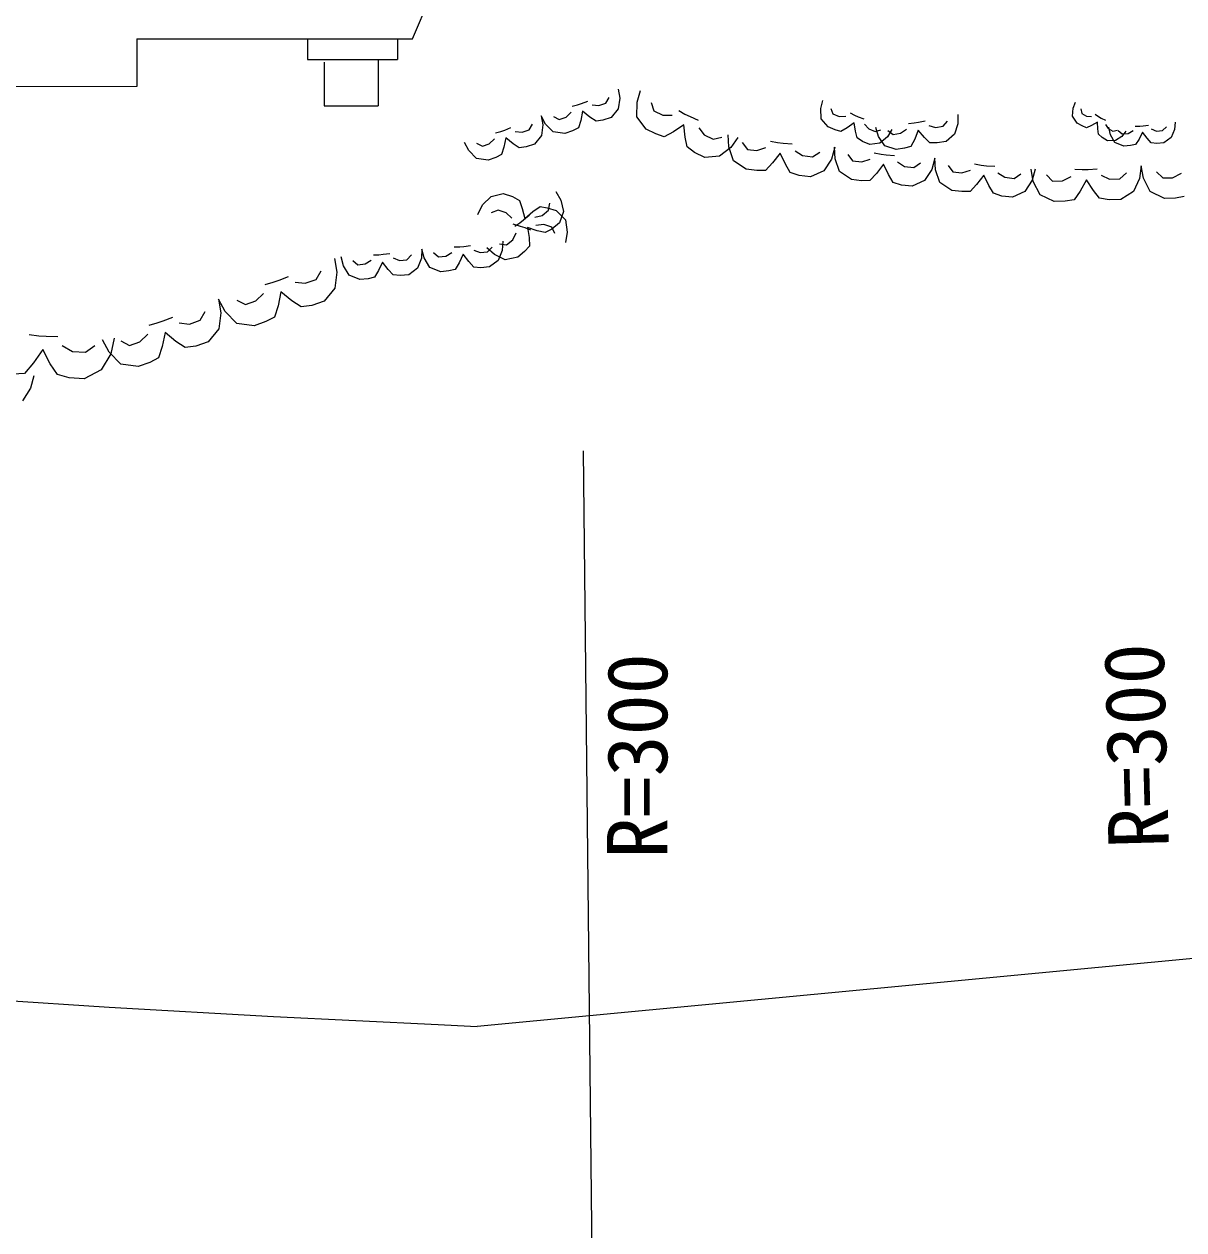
# Model space of a CAD drawing. Units: millimetres, scale not verified. Extents: x 40000 to 680000, y 20000 to 380000.
# Drawn here: x 168309 to 203518, y 281194 to 317797 of the extents above; entities that cross this region are included whole.
import ezdxf
from ezdxf.enums import TextEntityAlignment as Align

# ---------------------------------------------------------------- set-up
doc = ezdxf.new("R2010")
doc.units = ezdxf.units.MM
doc.header["$LTSCALE"] = 1000
doc.layers.add('M-BGD', color=7, linetype='Continuous', lineweight=25)
doc.layers.add('M-STR-HTXT', color=7, linetype='Continuous', lineweight=13)
doc.styles.add('ＭＳ ゴシック', font='')
doc.styles.get('ＭＳ ゴシック').set_extended_font_data('MS Gothic')

msp = doc.modelspace()

# ---------------------------------------------------------------- linework, layer by layer
at = {"layer": 'M-BGD'}
for p, q in [((180103, 317350), (184674, 328152)), ((171732, 317350), (180103, 317350)), ((171732, 317350), (171732, 315907)), ((176912, 317350), (176912, 316725)), ((179649, 317350), (179649, 316725)), ((176912, 316725), (179649, 316725)), ((177422, 316638), (177422, 315317)), ((179058, 316725), (179058, 315317)), ((171732, 315907), (139825, 315826)), ((185970, 315399), (186073, 315572)), ((186339, 315821), (186390, 315544)), ((186390, 315544), (186345, 315222)), ((186918, 315424), (187026, 315780)), ((177422, 315317), (179058, 315317)), ((184946, 315304), (185107, 315347)), ((185107, 315347), (185229, 315390)), ((185229, 315390), (185420, 315462)), ((185550, 315351), (185755, 315324)), ((185755, 315324), (185970, 315399)), ((186345, 315222), (186133, 314966)), ((186912, 314981), (186918, 315424)), ((187350, 315415), (187430, 315167)), ((187430, 315167), (187695, 315038)), ((188181, 315176), (188372, 315065)), ((192499, 315231), (192562, 315482)), ((192511, 314923), (192499, 315231)), ((192799, 315239), (192863, 315070)), ((200137, 315006), (200158, 315244)), ((200158, 315244), (200231, 315432)), ((200390, 315222), (200423, 315085)), ((184141, 314764), (184009, 315012)), ((184009, 315012), (184060, 314736)), ((184376, 314989), (184551, 314900)), ((184551, 314900), (184761, 314973)), ((184761, 314973), (184917, 315125)), ((185206, 314873), (185135, 314646)), ((185265, 315154), (185206, 314873)), ((185484, 314976), (185265, 315154)), ((185671, 314851), (185484, 314976)), ((185883, 314879), (185671, 314851)), ((186133, 314966), (185883, 314879)), ((187196, 314607), (186912, 314981)), ((187695, 315038), (187985, 315035)), ((188372, 315065), (188527, 314991)), ((188527, 314991), (188774, 314880)), ((192721, 314674), (192511, 314923)), ((192863, 315070), (193052, 314991)), ((193052, 314991), (193253, 314998)), ((193509, 314803), (193295, 314647)), ((193383, 315103), (193520, 315033)), ((193549, 314546), (193509, 314803)), ((193520, 315033), (193630, 314987)), ((193630, 314987), (193805, 314919)), ((195159, 314784), (195329, 314799)), ((195329, 314799), (195460, 314820)), ((195460, 314820), (195665, 314860)), ((196210, 314698), (196345, 314854)), ((196657, 315058), (196659, 314770)), ((200275, 314793), (200137, 315006)), ((200428, 314705), (200275, 314793)), ((200423, 315085), (200561, 315005)), ((200561, 315005), (200717, 314992)), ((200896, 314817), (200715, 314717)), ((200828, 315060), (200926, 314993)), ((200901, 314614), (200896, 314817)), ((200926, 314993), (201007, 314946)), ((201007, 314946), (201135, 314877)), ((203250, 314825), (203233, 314596)), ((182616, 314496), (182777, 314539)), ((182777, 314539), (182899, 314581)), ((182899, 314581), (183089, 314654)), ((183220, 314542), (183425, 314516)), ((183425, 314516), (183640, 314590)), ((183640, 314590), (183743, 314763)), ((184060, 314736), (184015, 314414)), ((184374, 314525), (184141, 314764)), ((184724, 314477), (184374, 314525)), ((184957, 314558), (184724, 314477)), ((185135, 314646), (184957, 314558)), ((187490, 314464), (187196, 314607)), ((187740, 314380), (187490, 314464)), ((188021, 314526), (187740, 314380)), ((188340, 314735), (188021, 314526)), ((188378, 314362), (188340, 314735)), ((188792, 314653), (188959, 314436)), ((188959, 314436), (189232, 314304)), ((189702, 314067), (189688, 314437)), ((192930, 314586), (192721, 314674)), ((193106, 314536), (192930, 314586)), ((193295, 314647), (193106, 314536)), ((193600, 314345), (193549, 314546)), ((193825, 314762), (193949, 314617)), ((193949, 314617), (194143, 314535)), ((194143, 314535), (194320, 314590)), ((194251, 314382), (194162, 314655)), ((194656, 314596), (194519, 314376)), ((194528, 314567), (194688, 314446)), ((194688, 314446), (194913, 314482)), ((194913, 314482), (195098, 314608)), ((195455, 314576), (195345, 314302)), ((195644, 314357), (195455, 314576)), ((195777, 314724), (195979, 314661)), ((195979, 314661), (196210, 314698)), ((196557, 314453), (196298, 314232)), ((196659, 314770), (196557, 314453)), ((200559, 314649), (200428, 314705)), ((200715, 314717), (200559, 314649)), ((200921, 314455), (200901, 314614)), ((201036, 314353), (200921, 314455)), ((201136, 314754), (201217, 314631)), ((201217, 314631), (201359, 314549)), ((201291, 314440), (201238, 314664)), ((201426, 314203), (201291, 314440)), ((201359, 314549), (201501, 314574)), ((201524, 314570), (201644, 314464)), ((201760, 314546), (201634, 314389)), ((201644, 314464), (201825, 314478)), ((201825, 314478), (201980, 314566)), ((202040, 314703), (202176, 314704)), ((202262, 314518), (202157, 314307)), ((202176, 314704), (202282, 314712)), ((202399, 314332), (202262, 314518)), ((202282, 314712), (202448, 314731)), ((202528, 314615), (202685, 314552)), ((202685, 314552), (202871, 314567)), ((202871, 314567), (202988, 314683)), ((203233, 314596), (203131, 314350)), ((181811, 313956), (181679, 314204)), ((182046, 314181), (182221, 314091)), ((182221, 314091), (182430, 314164)), ((182430, 314164), (182587, 314316)), ((182876, 314064), (182805, 313837)), ((182935, 314346), (182876, 314064)), ((183154, 314167), (182935, 314346)), ((183341, 314043), (183154, 314167)), ((183553, 314071), (183341, 314043)), ((183803, 314157), (183553, 314071)), ((184015, 314414), (183803, 314157)), ((188437, 314070), (188378, 314362)), ((188662, 313897), (188437, 314070)), ((189232, 314304), (189491, 314369)), ((189841, 313649), (189702, 314067)), ((189975, 314354), (189763, 314047)), ((190111, 314199), (190267, 313992)), ((190969, 314246), (191185, 314204)), ((191185, 314204), (191355, 314184)), ((191355, 314184), (191622, 314161)), ((193762, 314234), (193600, 314345)), ((193987, 314138), (193762, 314234)), ((194290, 314183), (193987, 314138)), ((194443, 314099), (194251, 314382)), ((194519, 314376), (194290, 314183)), ((194788, 313988), (194443, 314099)), ((195233, 314086), (195037, 314029)), ((195345, 314302), (195233, 314086)), ((195810, 314198), (195644, 314357)), ((196029, 314189), (195810, 314198)), ((196298, 314232), (196029, 314189)), ((201200, 314257), (201036, 314353)), ((201438, 314263), (201200, 314257)), ((201693, 314093), (201426, 314203)), ((201634, 314389), (201438, 314263)), ((201895, 314109), (201693, 314093)), ((202054, 314142), (201895, 314109)), ((202157, 314307), (202054, 314142)), ((202521, 314195), (202399, 314332)), ((202695, 314173), (202521, 314195)), ((202911, 314190), (202695, 314173)), ((203131, 314350), (202911, 314190)), ((182044, 313717), (181811, 313956)), ((182394, 313668), (182044, 313717)), ((182627, 313749), (182394, 313668)), ((182805, 313837), (182627, 313749)), ((188979, 313744), (188662, 313897)), ((189418, 313786), (188979, 313744)), ((189763, 314047), (189418, 313786)), ((190267, 313992), (190558, 313958)), ((190558, 313958), (190831, 314049)), ((191262, 313884), (191030, 313583)), ((191419, 313545), (191262, 313884)), ((191713, 313953), (191941, 313804)), ((191941, 313804), (192240, 313768)), ((192240, 313768), (192462, 313914)), ((192822, 313700), (192583, 313343)), ((192922, 314057), (192822, 313700)), ((192930, 313710), (192914, 314058)), ((193064, 313318), (192930, 313710)), ((193314, 313837), (193462, 313644)), ((193736, 313614), (193992, 313701)), ((194120, 313888), (194324, 313850)), ((194324, 313850), (194483, 313832)), ((194483, 313832), (194735, 313813)), ((195037, 314029), (194788, 313988)), ((195958, 313725), (195867, 313388)), ((195973, 313377), (195958, 313725)), ((190229, 313390), (189841, 313649)), ((190552, 313352), (190229, 313390)), ((190814, 313354), (190552, 313352)), ((191030, 313583), (190814, 313354)), ((191569, 313290), (191419, 313545)), ((192583, 313343), (192185, 313160)), ((193462, 313644), (193736, 313614)), ((194398, 313549), (194183, 313265)), ((194549, 313232), (194398, 313549)), ((194822, 313618), (195038, 313479)), ((195038, 313479), (195319, 313448)), ((195319, 313448), (195527, 313587)), ((195867, 313388), (195645, 313051)), ((196108, 312985), (195973, 313377)), ((196357, 313504), (196505, 313311)), ((196779, 313281), (197035, 313368)), ((197163, 313555), (197367, 313517)), ((197367, 313517), (197527, 313499)), ((197527, 313499), (197779, 313480)), ((198947, 313023), (198878, 313397)), ((199001, 313392), (198910, 313056)), ((200208, 313393), (200434, 313383)), ((200434, 313383), (200610, 313388)), ((200610, 313388), (200885, 313404)), ((202222, 313492), (202174, 313114)), ((202291, 313118), (202222, 313492)), ((191837, 313201), (191569, 313290)), ((192185, 313160), (191837, 313201)), ((193431, 313077), (193064, 313318)), ((193735, 313044), (193431, 313077)), ((193982, 313048), (193735, 313044)), ((194183, 313265), (193982, 313048)), ((194692, 312993), (194549, 313232)), ((194945, 312912), (194692, 312993)), ((195645, 313051), (195272, 312876)), ((196474, 312745), (196108, 312985)), ((196505, 313311), (196779, 313281)), ((197442, 313216), (197226, 312932)), ((197592, 312899), (197442, 313216)), ((197865, 313285), (198081, 313146)), ((198081, 313146), (198363, 313115)), ((198363, 313115), (198570, 313254)), ((198910, 313056), (198689, 312718)), ((199151, 312618), (198947, 313023)), ((199343, 313218), (199532, 313031)), ((199532, 313031), (199833, 313039)), ((199833, 313039), (200097, 313172)), ((200560, 313068), (200369, 312728)), ((200770, 312748), (200560, 313068)), ((201008, 313207), (201262, 313088)), ((201262, 313088), (201572, 313097)), ((201572, 313097), (201776, 313279)), ((202174, 313114), (201984, 312716)), ((202495, 312713), (202291, 313118)), ((202687, 313313), (202876, 313126)), ((202876, 313126), (203177, 313134)), ((203177, 313134), (203441, 313268)), ((182483, 312567), (182849, 312655)), ((182849, 312655), (183135, 312563)), ((184448, 312719), (184604, 312453)), ((195272, 312876), (194945, 312912)), ((196778, 312711), (196474, 312745)), ((197025, 312715), (196778, 312711)), ((197226, 312932), (197025, 312715)), ((197735, 312661), (197592, 312899)), ((197988, 312579), (197735, 312661)), ((198689, 312718), (198315, 312543)), ((199583, 312413), (199151, 312618)), ((200369, 312728), (200184, 312464)), ((200961, 312511), (200770, 312748)), ((201984, 312716), (201606, 312471)), ((202927, 312508), (202495, 312713)), ((182079, 312021), (182222, 312306)), ((182222, 312306), (182483, 312567)), ((183135, 312563), (183346, 312444)), ((183346, 312444), (183431, 312204)), ((183752, 312108), (183972, 312265)), ((183972, 312265), (184193, 312223)), ((184227, 312145), (184268, 312362)), ((184604, 312453), (184679, 312105)), ((198315, 312543), (197988, 312579)), ((199918, 312423), (199583, 312413)), ((200184, 312464), (199918, 312423)), ((201247, 312460), (200961, 312511)), ((201606, 312471), (201247, 312460)), ((203262, 312518), (202927, 312508)), ((203528, 312559), (203262, 312518)), ((182702, 312152), (182490, 312065)), ((182948, 312072), (182702, 312152)), ((183115, 311908), (182948, 312072)), ((183431, 312204), (183507, 311893)), ((183468, 311856), (183637, 312002)), ((183507, 311893), (183752, 312108)), ((183812, 311937), (184034, 311987)), ((184034, 311987), (184227, 312145)), ((184193, 312223), (184460, 312137)), ((184460, 312137), (184744, 311855)), ((184679, 312105), (184559, 311761)), ((183379, 311655), (183157, 311719)), ((183209, 311661), (183358, 311766)), ((183358, 311766), (183468, 311856)), ((183519, 311610), (183379, 311655)), ((183694, 311539), (183519, 311610)), ((183887, 311526), (183594, 311627)), ((183594, 311627), (183640, 311315)), ((184088, 311713), (183843, 311682)), ((184126, 311468), (183887, 311526)), ((184328, 311636), (184088, 311713)), ((184334, 311577), (184126, 311468)), ((184425, 311436), (184328, 311636)), ((184559, 311761), (184334, 311577)), ((184744, 311855), (184792, 311480)), ((182838, 311206), (182822, 310926)), ((182955, 311096), (183143, 311250)), ((183143, 311250), (183247, 311465)), ((183640, 311315), (183652, 311055)), ((184792, 311480), (184742, 311165)), ((178915, 310794), (179082, 310798)), ((179082, 310798), (179210, 310810)), ((179210, 310810), (179412, 310836)), ((179931, 310645), (180072, 310789)), ((180388, 310968), (180372, 310688)), ((180458, 310697), (180388, 310968)), ((180739, 310860), (180887, 310732)), ((181108, 310753), (181295, 310864)), ((181365, 311032), (181532, 311036)), ((181640, 310811), (181517, 310552)), ((181532, 311036), (181660, 311048)), ((181810, 310587), (181640, 310811)), ((181660, 311048), (181862, 311074)), ((181962, 310935), (182155, 310861)), ((182155, 310861), (182381, 310883)), ((182585, 310801), (182355, 311007)), ((182381, 310883), (182522, 311027)), ((182915, 310643), (182585, 310801)), ((182822, 310926), (182703, 310624)), ((182742, 311122), (182955, 311096)), ((183502, 310897), (183293, 310726)), ((183652, 311055), (183502, 310897)), ((177727, 310684), (177804, 310266)), ((178008, 310459), (177938, 310730)), ((178178, 310172), (178008, 310459)), ((178289, 310622), (178437, 310494)), ((178437, 310494), (178658, 310516)), ((178658, 310516), (178845, 310627)), ((179190, 310574), (179067, 310314)), ((179360, 310349), (179190, 310574)), ((179512, 310698), (179704, 310623)), ((179704, 310623), (179931, 310645)), ((180372, 310688), (180253, 310386)), ((180628, 310410), (180458, 310697)), ((180956, 310281), (180628, 310410)), ((180887, 310732), (181108, 310753)), ((181517, 310552), (181394, 310348)), ((181962, 310422), (181810, 310587)), ((182175, 310399), (181962, 310422)), ((182438, 310425), (182175, 310399)), ((182703, 310624), (182438, 310425)), ((183293, 310726), (182915, 310643)), ((176050, 310026), (176338, 310136)), ((176845, 309929), (177171, 310044)), ((177171, 310044), (177326, 310306)), ((177804, 310266), (177738, 309778)), ((178506, 310043), (178178, 310172)), ((178751, 310067), (178506, 310043)), ((178944, 310111), (178751, 310067)), ((179067, 310314), (178944, 310111)), ((179512, 310184), (179360, 310349)), ((179725, 310162), (179512, 310184)), ((179988, 310187), (179725, 310162)), ((180253, 310386), (179988, 310187)), ((181201, 310305), (180956, 310281)), ((181394, 310348), (181201, 310305)), ((175622, 309895), (175866, 309961)), ((175866, 309961), (176050, 310026)), ((176106, 309670), (176019, 309244)), ((176438, 309401), (176106, 309670)), ((176535, 309968), (176845, 309929)), ((177738, 309778), (177420, 309390)), ((174408, 309073), (174208, 309447)), ((174208, 309447), (174285, 309030)), ((174763, 309415), (175027, 309281)), ((175027, 309281), (175344, 309392)), ((175344, 309392), (175579, 309623)), ((176721, 309214), (176438, 309401)), ((177420, 309390), (177042, 309257)), ((173652, 308807), (173807, 309069)), ((174285, 309030), (174219, 308542)), ((174762, 308713), (174408, 309073)), ((176019, 309244), (175912, 308900)), ((177042, 309257), (176721, 309214)), ((172103, 308658), (172347, 308724)), ((172347, 308724), (172531, 308789)), ((172531, 308789), (172819, 308900)), ((173016, 308732), (173326, 308693)), ((173326, 308693), (173652, 308807)), ((175291, 308642), (174762, 308713)), ((175643, 308766), (175291, 308642)), ((175912, 308900), (175643, 308766)), ((168465, 308378), (168752, 308337)), ((168752, 308337), (168977, 308323)), ((168977, 308323), (169331, 308310)), ((170889, 307837), (170689, 308211)), ((171047, 308260), (170940, 307783)), ((171825, 308155), (172060, 308386)), ((172587, 308433), (172500, 308007)), ((172919, 308164), (172587, 308433)), ((174219, 308542), (173901, 308154)), ((168875, 307921), (168590, 307510)), ((169104, 307487), (168875, 307921)), ((169463, 308043), (169774, 307861)), ((169774, 307861), (170170, 307835)), ((170170, 307835), (170452, 308041)), ((171243, 307477), (170889, 307837)), ((171244, 308179), (171508, 308044)), ((171508, 308044), (171825, 308155)), ((172500, 308007), (172393, 307663)), ((173202, 307977), (172919, 308164)), ((173523, 308021), (173202, 307977)), ((173901, 308154), (173523, 308021)), ((168590, 307510), (168321, 307195)), ((169319, 307161), (169104, 307487)), ((170940, 307783), (170650, 307298)), ((171772, 307406), (171243, 307477)), ((172124, 307529), (171772, 307406)), ((172393, 307663), (172124, 307529)), ((168321, 307195), (167976, 307175)), ((168603, 307116), (168506, 306742)), ((169677, 307061), (169319, 307161)), ((170650, 307298), (170137, 307031)), ((168506, 306742), (168264, 306365)), ((170137, 307031), (169677, 307061))]:
    msp.add_line(p, q, dxfattribs=at)
at = {"layer": 'M-STR-HTXT'}
for p, q in [((498196, 317390), (182067, 287367)), ((185765, 260369), (185295, 304842)), ((166738, 288231), (170890, 287951)), ((170890, 287951), (175876, 287670)), ((175876, 287670), (180877, 287424)), ((180877, 287424), (181467, 287396)), ((181467, 287396), (182067, 287367))]:
    msp.add_line(p, q, dxfattribs=at)

# ---------------------------------------------------------------- texts
at = {"layer": 'M-STR-HTXT', "style": 'ＭＳ ゴシック'}
for rotation, p in [(91.5, (203613, 292805)), (90, (188384, 292464))]:
    msp.add_text('R=300', height=1833, rotation=rotation, dxfattribs=at).set_placement(p, align=Align.BOTTOM_LEFT)

doc.saveas('drawing.dxf')
